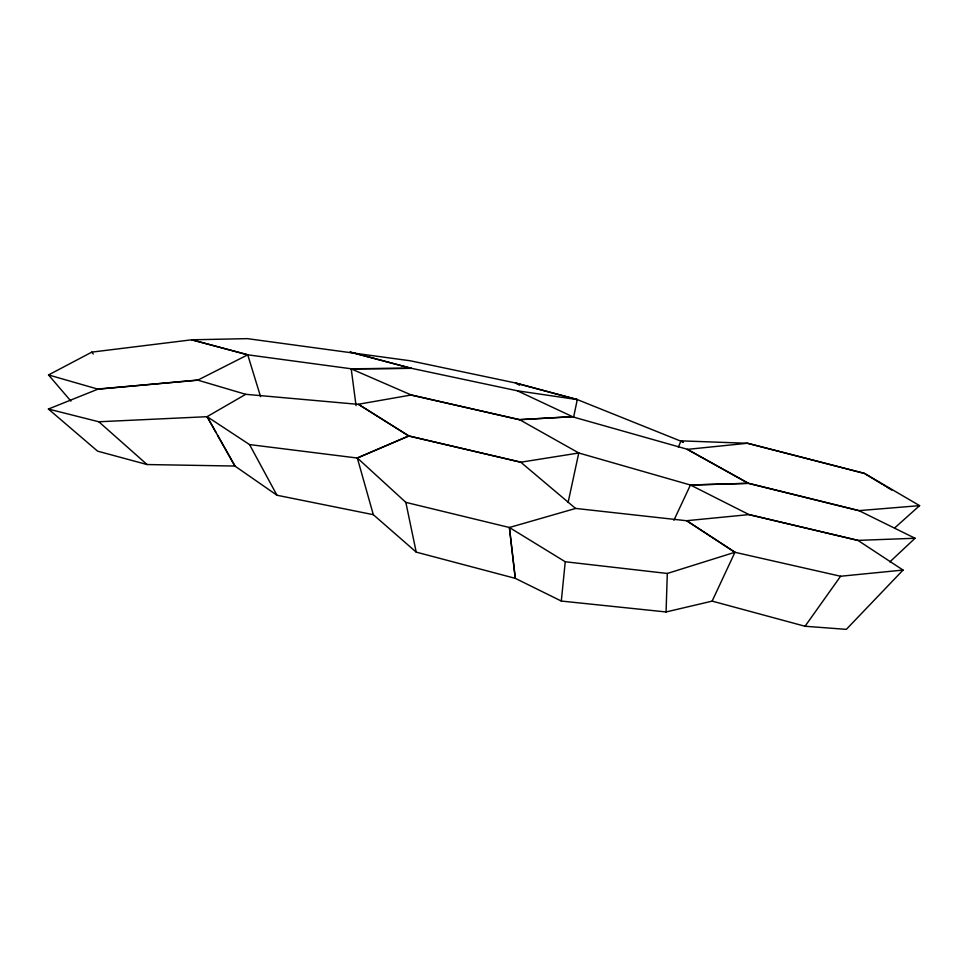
<?xml version="1.0" encoding="UTF-8"?>
<svg xmlns="http://www.w3.org/2000/svg" width="968" height="968" viewBox="0 0 968 968"><rect width="100%" height="100%" fill="white"/><g stroke="black" fill="none" stroke-linecap="round" stroke-linejoin="round"><path stroke-width="1.45" d="M889.798 561.948L915.05 538.256L857.708 540.398L748.893 514.528L690.45 485.016L578.779 452.988L520.663 462.232L408.774 435.927L358.45 404.37L245.666 394.303L197.532 380.061L97.707 389.245L48.4 409.041L98.821 421.77L207.116 416.688L234.982 466.104L276.957 495.241L373.321 514.686L416.216 552.123L515.279 578.344L561.307 601.055L666.069 611.957L667.303 573.467L734.966 552.256L686.687 520.748L575.597 508.418M561.307 601.055L565.251 561.755L509.398 527.5L405.834 502.368L357.313 457.961L408.774 436.011L520.675 462.123L575.585 508.454L509.398 527.5L515.279 578.332L509.398 527.5M573.564 417.377L577.291 399.578L515.593 382.989L410.226 360.774L247.336 338.643L191.664 339.804L91.827 352.122L48.521 374.943L70.93 401.139M568.095 502.501L578.779 452.964L519.368 419.567L410.892 395.053L358.426 404.249L408.774 435.927L357.325 458.033L249.538 444.578L207.104 416.663L245.678 394.339M678.374 447.168L680.964 440.851L747.514 443.284L864.521 473.425L919.6 505.635L895.073 527.584M666.069 611.957L712.133 601.128L734.966 552.256M673.897 520.288L690.438 485.016L748.276 483.31L687.292 449.261L572.366 416.76L519.368 419.592M805.037 626.26L840.599 576.25L903.059 570.067L846.335 629.357L805.037 626.26L712.133 601.116M683.347 442.158L577.291 399.578L517.457 390.818L411.182 368.251L351.202 368.784L247.735 354.82L197.605 380.23L97.55 389.039L48.521 374.943M919.6 505.635L858.749 510.656L748.252 483.347L690.45 485.016M411.182 368.251L349.968 352.013L411.194 368.324L351.215 368.893L410.88 394.823L519.356 419.749L572.39 416.615L517.457 390.854M48.4 409.041L97.587 451.149L147.088 464.543L234.958 466.044L217.558 435.201M565.251 561.755L667.303 573.467M840.599 576.25L734.954 552.292L686.699 520.699L748.845 514.613L857.793 540.301L903.059 570.067M577.291 399.578L515.593 383.038L519.562 385.24M247.723 354.76L191.664 339.792L247.735 354.82L260.573 396.65M915.05 538.256L858.846 510.572L748.337 483.214L687.244 449.382L747.514 443.259L864.521 473.437L882.332 484.327M680.952 440.9L683.323 442.207M883.373 484.968L885.466 486.251M886.519 486.892L891.758 490.098M98.821 421.77L147.088 464.543M91.827 352.122L93.243 354.022M207.116 416.688L215.816 432.115M249.538 444.578L276.957 495.241M357.313 457.961L373.321 514.686M405.834 502.368L416.216 552.123M351.202 368.784L356.042 405.592"/></g></svg>
